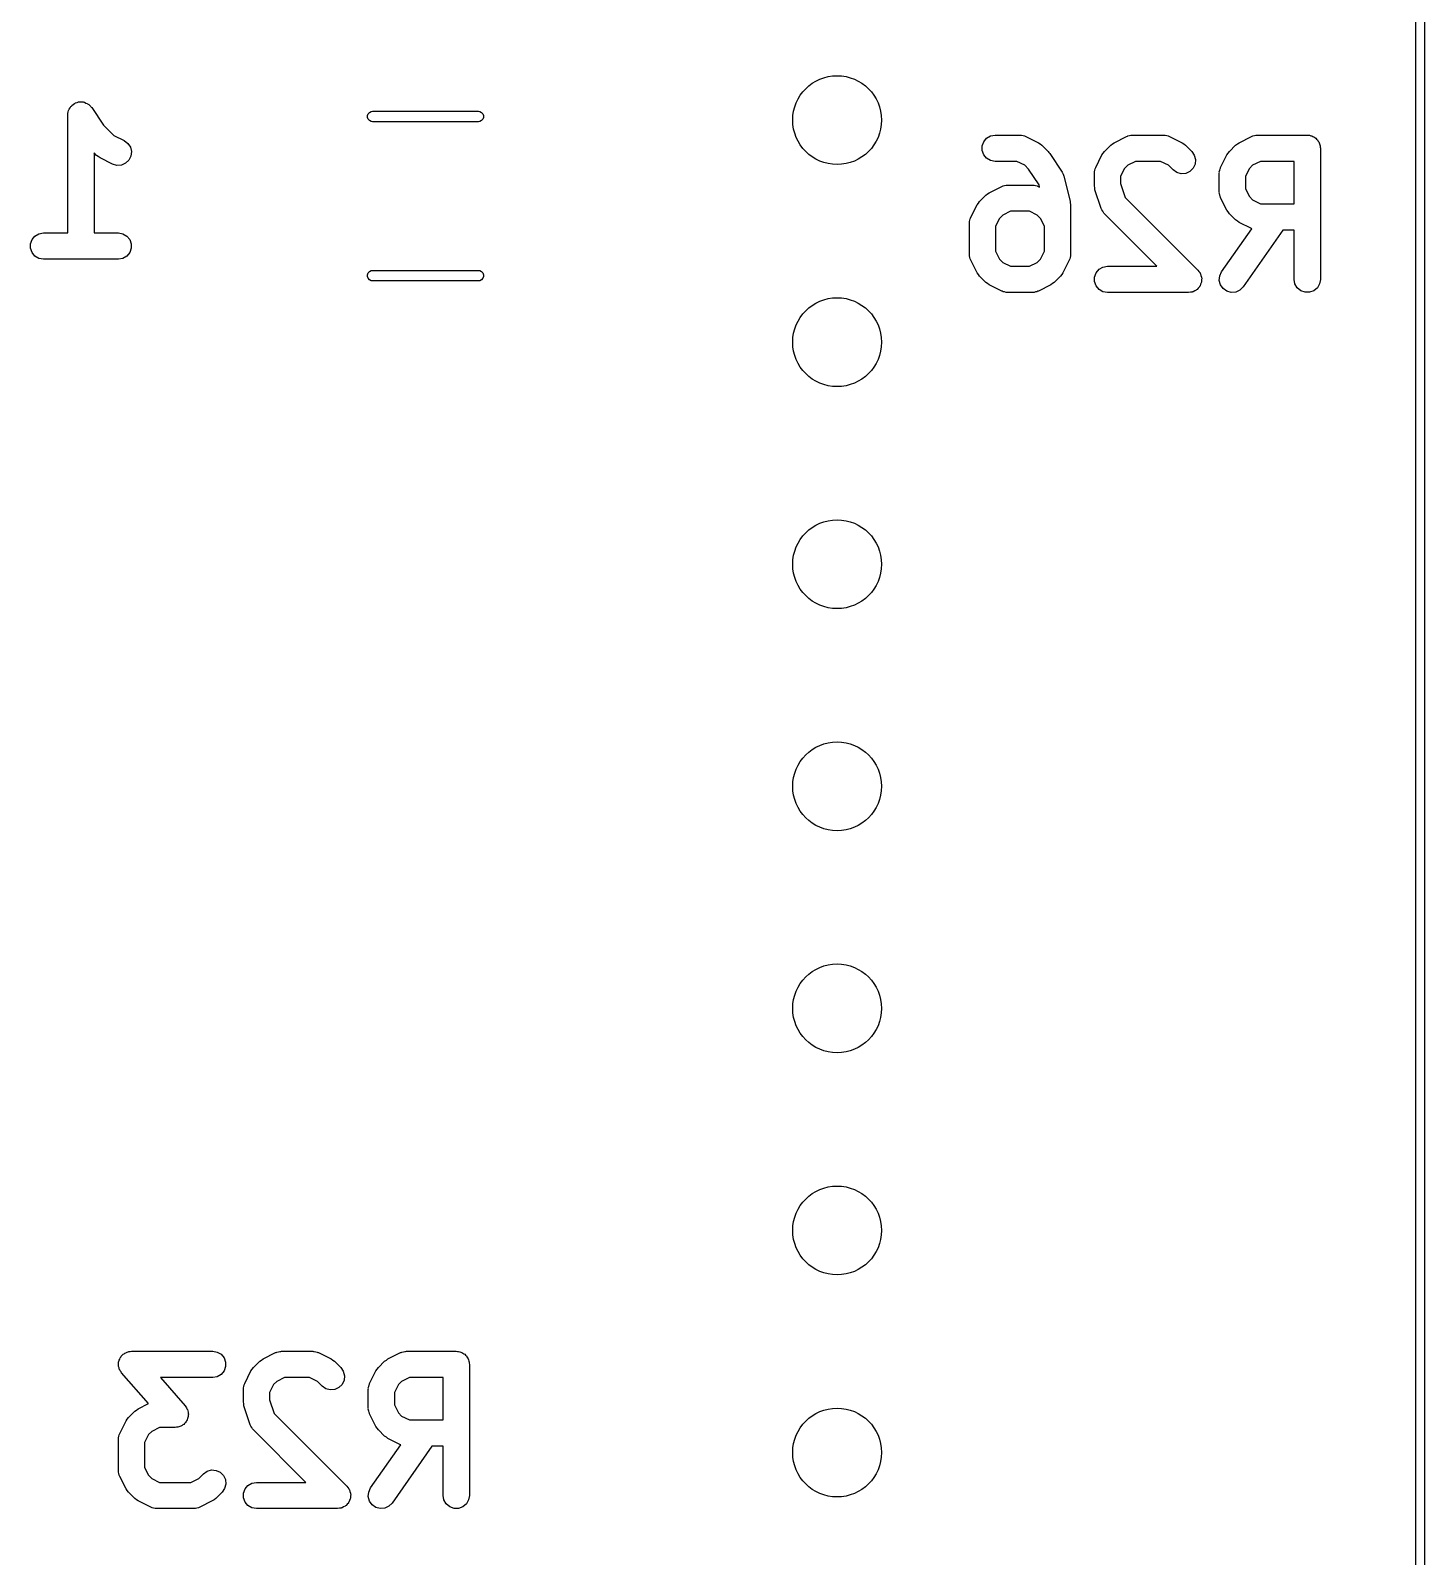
# Model space of a CAD drawing. Extents: x 81 to 161, y -172 to -32.
# Drawn here: x 145.46 to 161.4, y -100.38 to -82.92 of the extents above; entities that cross this region are included whole.
import ezdxf

# ---------------------------------------------------------------- set-up
doc = ezdxf.new("R2010")
doc.units = 0
doc.header["$MEASUREMENT"] = 0
doc.layers.add('BLACK', color=7, linetype='CONTINUOUS')

msp = doc.modelspace()

# ---------------------------------------------------------------- linework, layer by layer
at = {"layer": 'BLACK', "linetype": 'CONTINUOUS'}
for p, q in [((161.304, -170.794), (161.303, -33.2312)), ((161.403, -33.2127), (161.403, -170.813)), ((145.934, -83.7791), (145.949, -83.7692)), ((145.949, -83.7692), (145.963, -83.7577)), ((145.963, -83.7577), (145.971, -83.7548)), ((145.971, -83.7548), (145.978, -83.7502)), ((145.978, -83.7502), (145.995, -83.746)), ((145.995, -83.746), (146.012, -83.7398)), ((146.012, -83.7398), (146.02, -83.7398)), ((146.02, -83.7398), (146.028, -83.7379)), ((146.028, -83.7379), (146.046, -83.7398)), ((146.046, -83.7398), (146.064, -83.7398)), ((146.064, -83.7398), (146.072, -83.7427)), ((146.072, -83.7427), (146.08, -83.7436)), ((146.08, -83.7436), (146.096, -83.7515)), ((146.096, -83.7515), (146.113, -83.7577)), ((146.113, -83.7577), (146.119, -83.763)), ((146.119, -83.763), (146.127, -83.7667)), ((146.127, -83.7667), (146.139, -83.7796)), ((145.888, -83.8876), (145.889, -83.8794)), ((145.888, -85.2376), (145.888, -83.8876)), ((145.889, -83.8711), (145.894, -83.8539)), ((145.889, -83.8794), (145.889, -83.8711)), ((145.894, -83.8539), (145.897, -83.8363)), ((145.897, -83.8363), (145.901, -83.8291)), ((145.901, -83.8291), (145.904, -83.8211)), ((145.904, -83.8211), (145.914, -83.8067)), ((145.914, -83.8067), (145.923, -83.7912)), ((145.923, -83.7912), (145.929, -83.7858)), ((145.929, -83.7858), (145.934, -83.7791)), ((146.139, -83.7796), (146.153, -83.7912)), ((146.153, -83.7912), (146.157, -83.7984)), ((146.157, -83.7984), (146.163, -83.8044)), ((146.163, -83.8044), (146.297, -84.0063)), ((149.316, -83.8956), (149.324, -83.8757)), ((149.316, -83.9168), (149.316, -83.8956)), ((149.324, -83.9367), (149.316, -83.9168)), ((149.324, -83.8757), (149.337, -83.8595)), ((149.337, -83.9529), (149.324, -83.9367)), ((149.337, -83.8595), (149.356, -83.849)), ((149.356, -83.849), (149.371, -83.8462)), ((149.371, -83.8462), (150.586, -83.8462)), ((150.586, -83.8462), (150.601, -83.849)), ((150.601, -83.849), (150.62, -83.8595)), ((150.62, -83.8595), (150.633, -83.8757)), ((150.633, -83.9367), (150.62, -83.9529)), ((150.633, -83.8757), (150.641, -83.8956)), ((150.641, -83.9168), (150.633, -83.9367)), ((150.641, -83.8956), (150.641, -83.9168)), ((146.297, -84.0063), (146.413, -84.1214)), ((146.413, -84.1214), (146.534, -84.182)), ((149.356, -83.9635), (149.337, -83.9529)), ((149.371, -83.9662), (149.356, -83.9635)), ((150.586, -83.9662), (149.371, -83.9662)), ((150.601, -83.9635), (150.586, -83.9662)), ((150.62, -83.9529), (150.601, -83.9635)), ((156.441, -84.1276), (156.492, -84.1186)), ((156.492, -84.1186), (156.778, -84.1186)), ((156.778, -84.1186), (156.786, -84.1201)), ((156.786, -84.1201), (156.795, -84.1196)), ((156.795, -84.1196), (156.812, -84.1246)), ((156.812, -84.1246), (156.829, -84.1276)), ((158.012, -84.1276), (158.029, -84.1246)), ((158.029, -84.1246), (158.046, -84.1196)), ((158.046, -84.1196), (158.055, -84.1201)), ((158.055, -84.1201), (158.063, -84.1186)), ((158.063, -84.1186), (158.421, -84.1186)), ((158.421, -84.1186), (158.429, -84.1201)), ((158.429, -84.1201), (158.438, -84.1196)), ((158.438, -84.1196), (158.455, -84.1246)), ((158.455, -84.1246), (158.472, -84.1276)), ((159.441, -84.1276), (159.458, -84.1246)), ((159.458, -84.1246), (159.475, -84.1196)), ((159.475, -84.1196), (159.483, -84.1201)), ((159.483, -84.1201), (159.492, -84.1186)), ((159.492, -84.1186), (160.063, -84.1186)), ((160.063, -84.1186), (160.076, -84.1208)), ((160.076, -84.1208), (160.089, -84.1208)), ((160.089, -84.1208), (160.102, -84.1253)), ((160.102, -84.1253), (160.115, -84.1276)), ((146.534, -84.182), (146.575, -84.213)), ((146.575, -84.213), (146.604, -84.2565)), ((146.604, -84.2565), (146.616, -84.3072)), ((156.344, -84.2425), (156.362, -84.1936)), ((156.344, -84.2946), (156.344, -84.2425)), ((156.362, -84.3436), (156.344, -84.2946)), ((156.362, -84.1936), (156.396, -84.1537)), ((156.396, -84.1537), (156.441, -84.1276)), ((156.829, -84.1276), (156.837, -84.1319)), ((156.837, -84.1319), (156.845, -84.1344)), ((156.845, -84.1344), (156.988, -84.2058)), ((156.988, -84.2058), (157.007, -84.2201)), ((157.007, -84.2201), (157.027, -84.2339)), ((157.027, -84.2339), (157.098, -84.3054)), ((157.743, -84.3054), (157.815, -84.2339)), ((157.815, -84.2339), (157.834, -84.2201)), ((157.834, -84.2201), (157.853, -84.2058)), ((157.853, -84.2058), (157.996, -84.1344)), ((157.996, -84.1344), (158.005, -84.1319)), ((158.005, -84.1319), (158.012, -84.1276)), ((158.472, -84.1276), (158.479, -84.1319)), ((158.479, -84.1319), (158.488, -84.1344)), ((158.488, -84.1344), (158.631, -84.2058)), ((158.631, -84.2058), (158.65, -84.2201)), ((158.65, -84.2201), (158.669, -84.2339)), ((158.669, -84.2339), (158.741, -84.3054)), ((159.172, -84.3054), (159.243, -84.2339)), ((159.243, -84.2339), (159.263, -84.2202)), ((159.263, -84.2202), (159.282, -84.2058)), ((159.282, -84.2058), (159.425, -84.1344)), ((159.425, -84.1344), (159.433, -84.1319)), ((159.433, -84.1319), (159.441, -84.1276)), ((160.115, -84.1276), (160.126, -84.1342)), ((160.126, -84.1342), (160.138, -84.1387)), ((160.138, -84.1387), (160.148, -84.1471)), ((160.148, -84.1471), (160.16, -84.1537)), ((160.16, -84.1537), (160.168, -84.1637)), ((160.168, -84.1637), (160.178, -84.1722)), ((160.178, -84.1722), (160.185, -84.1835)), ((160.185, -84.1835), (160.193, -84.1936)), ((160.193, -84.1936), (160.198, -84.2059)), ((160.198, -84.2059), (160.204, -84.2173)), ((160.204, -84.2173), (160.207, -84.2302)), ((160.207, -84.2302), (160.211, -84.2425)), ((160.211, -84.2425), (160.211, -84.2556)), ((160.211, -84.2556), (160.213, -84.2686)), ((160.213, -84.2686), (160.213, -85.7686)), ((146.218, -84.3508), (146.188, -84.3211)), ((146.188, -84.3211), (146.188, -85.2376)), ((146.237, -84.3646), (146.218, -84.3508)), ((146.257, -84.3789), (146.237, -84.3646)), ((146.399, -84.4503), (146.257, -84.3789)), ((146.449, -84.4652), (146.399, -84.4503)), ((146.501, -84.462), (146.449, -84.4652)), ((146.549, -84.4413), (146.501, -84.462)), ((146.587, -84.4055), (146.549, -84.4413)), ((146.61, -84.3589), (146.587, -84.4055)), ((146.616, -84.3072), (146.61, -84.3589)), ((156.396, -84.3835), (156.362, -84.3436)), ((156.441, -84.4095), (156.396, -84.3835)), ((156.492, -84.4186), (156.441, -84.4095)), ((156.742, -84.4186), (156.492, -84.4186)), ((156.832, -84.4633), (156.742, -84.4186)), ((156.875, -84.507), (156.832, -84.4633)), ((157.098, -84.3054), (157.107, -84.3175)), ((157.107, -84.3175), (157.117, -84.3282)), ((157.117, -84.3282), (157.26, -84.5425)), ((157.644, -84.4872), (157.715, -84.3443)), ((157.715, -84.3443), (157.729, -84.325)), ((157.729, -84.325), (157.743, -84.3054)), ((158.009, -84.4633), (157.972, -84.5003)), ((158.099, -84.4186), (158.009, -84.4633)), ((158.385, -84.4186), (158.099, -84.4186)), ((158.475, -84.4633), (158.385, -84.4186)), ((158.529, -84.5175), (158.475, -84.4633)), ((158.741, -84.3054), (158.771, -84.348)), ((158.78, -84.4502), (158.758, -84.4975)), ((158.771, -84.348), (158.784, -84.3984)), ((158.784, -84.3984), (158.78, -84.4502)), ((159.072, -84.4872), (159.144, -84.3443)), ((159.144, -84.3443), (159.158, -84.3251)), ((159.158, -84.3251), (159.172, -84.3054)), ((159.438, -84.4633), (159.401, -84.5003)), ((159.527, -84.4186), (159.438, -84.4633)), ((159.913, -84.4186), (159.527, -84.4186)), ((159.913, -84.9043), (159.913, -84.4186)), ((156.996, -84.6873), (156.875, -84.507)), ((157.26, -84.5425), (157.27, -84.566)), ((157.27, -84.566), (157.28, -84.5893)), ((157.28, -84.5893), (157.352, -84.875)), ((157.628, -84.5543), (157.629, -84.5458)), ((157.628, -84.6971), (157.628, -84.5543)), ((157.629, -84.5371), (157.634, -84.5203)), ((157.629, -84.5458), (157.629, -84.5371)), ((157.634, -84.5203), (157.637, -84.503)), ((157.637, -84.503), (157.641, -84.4955)), ((157.641, -84.4955), (157.644, -84.4872)), ((157.972, -84.5003), (157.928, -84.5897)), ((157.928, -84.5897), (157.928, -84.6728)), ((158.571, -84.5474), (158.529, -84.5175)), ((158.622, -84.5609), (158.571, -84.5474)), ((158.674, -84.5563), (158.622, -84.5609)), ((158.721, -84.5343), (158.674, -84.5563)), ((158.758, -84.4975), (158.721, -84.5343)), ((159.056, -84.5543), (159.058, -84.5458)), ((159.056, -84.7686), (159.056, -84.5543)), ((159.057, -84.5371), (159.062, -84.5203)), ((159.058, -84.5458), (159.057, -84.5371)), ((159.062, -84.5203), (159.065, -84.503)), ((159.065, -84.503), (159.07, -84.4955)), ((159.07, -84.4955), (159.072, -84.4872)), ((159.401, -84.5003), (159.356, -84.5897)), ((159.356, -84.5897), (159.356, -84.7332)), ((156.315, -84.8768), (156.386, -84.8054)), ((156.386, -84.8054), (156.406, -84.7916)), ((156.406, -84.7916), (156.425, -84.7773)), ((156.425, -84.7773), (156.568, -84.7058)), ((156.568, -84.7058), (156.576, -84.7034)), ((156.576, -84.7034), (156.584, -84.699)), ((156.584, -84.699), (156.601, -84.696)), ((156.601, -84.696), (156.618, -84.691)), ((156.618, -84.691), (156.626, -84.6915)), ((156.626, -84.6915), (156.635, -84.69)), ((156.635, -84.69), (156.921, -84.69)), ((156.921, -84.69), (156.929, -84.6915)), ((156.929, -84.6915), (156.938, -84.691)), ((156.938, -84.691), (156.955, -84.696)), ((156.955, -84.696), (156.972, -84.699)), ((156.972, -84.699), (156.979, -84.7034)), ((156.979, -84.7034), (156.988, -84.7058)), ((156.988, -84.7058), (157.002, -84.713)), ((157.002, -84.713), (156.996, -84.6873)), ((157.632, -84.7208), (157.628, -84.6971)), ((157.635, -84.7446), (157.632, -84.7208)), ((157.707, -84.9589), (157.635, -84.7446)), ((157.928, -84.6728), (157.98, -84.8304)), ((159.058, -84.7771), (159.056, -84.7686)), ((159.057, -84.7857), (159.058, -84.7771)), ((159.062, -84.8026), (159.057, -84.7857)), ((159.065, -84.8199), (159.062, -84.8026)), ((159.07, -84.8274), (159.065, -84.8199)), ((159.356, -84.7332), (159.401, -84.8226)), ((159.401, -84.8226), (159.438, -84.8596)), ((156.215, -85.0586), (156.286, -84.9158)), ((156.286, -84.9158), (156.301, -84.8965)), ((156.301, -84.8965), (156.315, -84.8768)), ((156.67, -84.99), (156.581, -85.0347)), ((156.885, -84.99), (156.67, -84.99)), ((156.975, -85.0347), (156.885, -84.99)), ((157.352, -84.875), (157.353, -84.8934)), ((157.353, -84.8934), (157.356, -84.9114)), ((157.356, -84.9114), (157.356, -85.4829)), ((157.711, -84.9665), (157.707, -84.9589)), ((157.713, -84.9748), (157.711, -84.9665)), ((157.723, -84.9892), (157.713, -84.9748)), ((157.732, -85.0047), (157.723, -84.9892)), ((157.98, -84.8304), (158.812, -85.6625)), ((159.072, -84.8357), (159.07, -84.8274)), ((159.144, -84.9785), (159.072, -84.8357)), ((159.158, -84.9978), (159.144, -84.9785)), ((159.172, -85.0175), (159.158, -84.9978)), ((159.438, -84.8596), (159.527, -84.9043)), ((159.527, -84.9043), (159.913, -84.9043)), ((156.199, -85.1257), (156.201, -85.1172)), ((156.199, -85.4829), (156.199, -85.1257)), ((156.2, -85.1086), (156.205, -85.0917)), ((156.201, -85.1172), (156.2, -85.1086)), ((156.205, -85.0917), (156.208, -85.0744)), ((156.208, -85.0744), (156.213, -85.0669)), ((156.213, -85.0669), (156.215, -85.0586)), ((156.544, -85.0717), (156.499, -85.1611)), ((156.499, -85.1611), (156.499, -85.4474)), ((156.581, -85.0347), (156.544, -85.0717)), ((157.012, -85.0717), (156.975, -85.0347)), ((157.056, -85.1611), (157.012, -85.0717)), ((157.056, -85.4474), (157.056, -85.1611)), ((157.738, -85.0104), (157.732, -85.0047)), ((157.743, -85.0175), (157.738, -85.0104)), ((158.344, -85.6186), (157.743, -85.0175)), ((159.243, -85.0889), (159.172, -85.0175)), ((159.263, -85.1027), (159.243, -85.0889)), ((159.282, -85.117), (159.263, -85.1027)), ((159.425, -85.1885), (159.282, -85.117)), ((145.462, -85.3615), (145.48, -85.3126)), ((145.48, -85.3126), (145.513, -85.2727)), ((145.513, -85.2727), (145.558, -85.2466)), ((145.558, -85.2466), (145.609, -85.2376)), ((145.609, -85.2376), (145.888, -85.2376)), ((146.188, -85.2376), (146.467, -85.2376)), ((146.467, -85.2376), (146.518, -85.2466)), ((146.518, -85.2466), (146.563, -85.2727)), ((146.563, -85.2727), (146.596, -85.3126)), ((146.596, -85.3126), (146.614, -85.3615)), ((159.083, -85.6826), (159.429, -85.1895)), ((159.784, -85.2043), (159.329, -85.8546)), ((159.429, -85.1895), (159.425, -85.1885)), ((159.913, -85.2043), (159.784, -85.2043)), ((159.913, -85.7686), (159.913, -85.2043)), ((145.462, -85.4136), (145.462, -85.3615)), ((145.48, -85.4626), (145.462, -85.4136)), ((145.513, -85.5025), (145.48, -85.4626)), ((145.558, -85.5285), (145.513, -85.5025)), ((146.563, -85.5025), (146.518, -85.5285)), ((146.596, -85.4626), (146.563, -85.5025)), ((146.614, -85.4136), (146.596, -85.4626)), ((146.614, -85.3615), (146.614, -85.4136)), ((156.201, -85.4914), (156.199, -85.4829)), ((156.2, -85.5), (156.201, -85.4914)), ((156.205, -85.5168), (156.2, -85.5)), ((156.208, -85.5342), (156.205, -85.5168)), ((156.499, -85.4474), (156.544, -85.5369)), ((157.012, -85.5369), (157.056, -85.4474)), ((157.35, -85.5169), (157.347, -85.5342)), ((157.355, -85.5), (157.35, -85.5169)), ((157.356, -85.4829), (157.355, -85.4914)), ((157.355, -85.4914), (157.355, -85.5)), ((145.609, -85.5376), (145.558, -85.5285)), ((146.467, -85.5376), (145.609, -85.5376)), ((146.518, -85.5285), (146.467, -85.5376)), ((149.316, -85.7156), (149.324, -85.6957)), ((149.324, -85.6957), (149.337, -85.6795)), ((149.337, -85.6795), (149.356, -85.669)), ((149.356, -85.669), (149.371, -85.6662)), ((149.371, -85.6662), (150.586, -85.6662)), ((150.586, -85.6662), (150.601, -85.669)), ((150.601, -85.669), (150.62, -85.6795)), ((150.62, -85.6795), (150.633, -85.6957)), ((150.633, -85.6957), (150.641, -85.7156)), ((156.213, -85.5417), (156.208, -85.5342)), ((156.215, -85.5499), (156.213, -85.5417)), ((156.286, -85.6928), (156.215, -85.5499)), ((156.301, -85.7121), (156.286, -85.6928)), ((156.544, -85.5369), (156.581, -85.5739)), ((156.581, -85.5739), (156.67, -85.6186)), ((156.67, -85.6186), (156.885, -85.6186)), ((156.885, -85.6186), (156.975, -85.5739)), ((156.975, -85.5739), (157.012, -85.5369)), ((157.269, -85.6928), (157.255, -85.7121)), ((157.34, -85.5499), (157.269, -85.6928)), ((157.343, -85.5417), (157.34, -85.5499)), ((157.347, -85.5342), (157.343, -85.5417)), ((157.63, -85.7425), (157.648, -85.6936)), ((157.648, -85.6936), (157.681, -85.6537)), ((157.681, -85.6537), (157.726, -85.6276)), ((157.726, -85.6276), (157.778, -85.6186)), ((157.778, -85.6186), (158.344, -85.6186)), ((158.812, -85.6625), (158.824, -85.6786)), ((158.824, -85.6786), (158.836, -85.6936)), ((158.836, -85.6936), (158.838, -85.6998)), ((159.061, -85.7298), (159.083, -85.6826)), ((149.316, -85.7368), (149.316, -85.7156)), ((149.324, -85.7567), (149.316, -85.7368)), ((149.337, -85.7729), (149.324, -85.7567)), ((149.356, -85.7835), (149.337, -85.7729)), ((149.371, -85.7862), (149.356, -85.7835)), ((150.586, -85.7862), (149.371, -85.7862)), ((150.601, -85.7835), (150.586, -85.7862)), ((150.62, -85.7729), (150.601, -85.7835)), ((150.633, -85.7567), (150.62, -85.7729)), ((150.641, -85.7368), (150.633, -85.7567)), ((150.641, -85.7156), (150.641, -85.7368)), ((156.315, -85.7318), (156.301, -85.7121)), ((156.386, -85.8032), (156.315, -85.7318)), ((156.406, -85.817), (156.386, -85.8032)), ((156.425, -85.8313), (156.406, -85.817)), ((156.568, -85.9027), (156.425, -85.8313)), ((157.131, -85.8313), (156.988, -85.9027)), ((157.15, -85.817), (157.131, -85.8313)), ((157.169, -85.8032), (157.15, -85.817)), ((157.241, -85.7318), (157.169, -85.8032)), ((157.255, -85.7121), (157.241, -85.7318)), ((157.63, -85.7946), (157.63, -85.7425)), ((157.648, -85.8436), (157.63, -85.7946)), ((157.681, -85.8835), (157.648, -85.8436)), ((158.815, -85.8685), (158.803, -85.8835)), ((158.829, -85.8546), (158.815, -85.8685)), ((158.832, -85.8486), (158.829, -85.8546)), ((158.836, -85.8436), (158.832, -85.8486)), ((158.843, -85.8252), (158.836, -85.8436)), ((158.838, -85.6998), (158.842, -85.7052)), ((158.842, -85.7052), (158.847, -85.7241)), ((158.851, -85.8074), (158.843, -85.8252)), ((158.847, -85.7241), (158.854, -85.7425)), ((158.852, -85.8008), (158.851, -85.8074)), ((158.854, -85.7946), (158.852, -85.8008)), ((158.854, -85.7425), (158.854, -85.7491)), ((158.854, -85.7491), (158.856, -85.7555)), ((158.856, -85.7555), (158.854, -85.775)), ((158.854, -85.775), (158.854, -85.7946)), ((159.057, -85.7817), (159.061, -85.7298)), ((159.07, -85.832), (159.057, -85.7817)), ((159.1, -85.8747), (159.07, -85.832)), ((159.329, -85.8546), (159.292, -85.8914)), ((159.922, -85.8199), (159.913, -85.7686)), ((159.949, -85.865), (159.922, -85.8199)), ((159.988, -85.8985), (159.949, -85.865)), ((160.178, -85.865), (160.138, -85.8985)), ((160.204, -85.8199), (160.178, -85.865)), ((160.213, -85.7686), (160.204, -85.8199)), ((156.576, -85.9052), (156.568, -85.9027)), ((156.584, -85.9095), (156.576, -85.9052)), ((156.601, -85.9126), (156.584, -85.9095)), ((156.618, -85.9176), (156.601, -85.9126)), ((156.626, -85.9171), (156.618, -85.9176)), ((156.635, -85.9186), (156.626, -85.9171)), ((156.921, -85.9186), (156.635, -85.9186)), ((156.929, -85.9171), (156.921, -85.9186)), ((156.938, -85.9176), (156.929, -85.9171)), ((156.955, -85.9126), (156.938, -85.9176)), ((156.972, -85.9095), (156.955, -85.9126)), ((156.979, -85.9052), (156.972, -85.9095)), ((156.988, -85.9027), (156.979, -85.9052)), ((157.726, -85.9095), (157.681, -85.8835)), ((157.778, -85.9186), (157.726, -85.9095)), ((158.706, -85.9186), (157.778, -85.9186)), ((158.726, -85.9152), (158.706, -85.9186)), ((158.745, -85.9135), (158.726, -85.9152)), ((158.751, -85.9107), (158.745, -85.9135)), ((158.758, -85.9095), (158.751, -85.9107)), ((158.775, -85.8997), (158.758, -85.9095)), ((158.792, -85.8914), (158.775, -85.8997)), ((158.797, -85.8868), (158.792, -85.8914)), ((158.803, -85.8835), (158.797, -85.8868)), ((159.143, -85.9045), (159.1, -85.8747)), ((159.193, -85.918), (159.143, -85.9045)), ((159.245, -85.9135), (159.193, -85.918)), ((159.292, -85.8914), (159.245, -85.9135)), ((160.037, -85.9163), (159.988, -85.8985)), ((160.089, -85.9163), (160.037, -85.9163)), ((160.138, -85.8985), (160.089, -85.9163)), ((146.495, -98.0947), (146.5, -98.0846)), ((146.5, -98.0846), (146.511, -98.0749)), ((146.511, -98.0749), (146.521, -98.0637)), ((146.521, -98.0637), (146.531, -98.0579)), ((146.531, -98.0579), (146.539, -98.0502)), ((146.539, -98.0502), (146.553, -98.0449)), ((146.553, -98.0449), (146.566, -98.0376)), ((146.566, -98.0376), (146.577, -98.0356)), ((146.577, -98.0356), (146.588, -98.0314)), ((146.588, -98.0314), (146.603, -98.0311)), ((146.603, -98.0311), (146.617, -98.0286)), ((146.617, -98.0286), (147.546, -98.0286)), ((147.546, -98.0286), (147.597, -98.0376)), ((147.597, -98.0376), (147.642, -98.0637)), ((147.642, -98.0637), (147.676, -98.1036)), ((148.121, -98.1158), (148.264, -98.0444)), ((148.264, -98.0444), (148.273, -98.0419)), ((148.273, -98.0419), (148.28, -98.0376)), ((148.28, -98.0376), (148.297, -98.0346)), ((148.297, -98.0346), (148.314, -98.0296)), ((148.314, -98.0296), (148.323, -98.0301)), ((148.323, -98.0301), (148.331, -98.0286)), ((148.331, -98.0286), (148.689, -98.0286)), ((148.689, -98.0286), (148.697, -98.0301)), ((148.697, -98.0301), (148.706, -98.0296)), ((148.706, -98.0296), (148.723, -98.0346)), ((148.723, -98.0346), (148.74, -98.0376)), ((148.74, -98.0376), (148.747, -98.0419)), ((148.747, -98.0419), (148.756, -98.0444)), ((148.756, -98.0444), (148.899, -98.1158)), ((149.55, -98.1158), (149.693, -98.0444)), ((149.693, -98.0444), (149.701, -98.0419)), ((149.701, -98.0419), (149.709, -98.0376)), ((149.709, -98.0376), (149.726, -98.0346)), ((149.726, -98.0346), (149.743, -98.0296)), ((149.743, -98.0296), (149.751, -98.0301)), ((149.751, -98.0301), (149.76, -98.0286)), ((149.76, -98.0286), (150.331, -98.0286)), ((150.331, -98.0286), (150.344, -98.0309)), ((150.344, -98.0309), (150.357, -98.0309)), ((150.357, -98.0309), (150.37, -98.0353)), ((150.37, -98.0353), (150.383, -98.0376)), ((150.383, -98.0376), (150.394, -98.0442)), ((150.394, -98.0442), (150.406, -98.0487)), ((150.406, -98.0487), (150.416, -98.0571)), ((150.416, -98.0571), (150.428, -98.0637)), ((150.428, -98.0637), (150.436, -98.0737)), ((150.436, -98.0737), (150.446, -98.0822)), ((150.446, -98.0822), (150.453, -98.0935)), ((146.467, -98.1817), (146.469, -98.1672)), ((146.469, -98.193), (146.467, -98.1817)), ((146.469, -98.1525), (146.473, -98.1416)), ((146.469, -98.1672), (146.469, -98.1525)), ((146.469, -98.2046), (146.469, -98.193)), ((146.474, -98.2184), (146.469, -98.2046)), ((146.473, -98.1416), (146.475, -98.1302)), ((146.477, -98.2328), (146.474, -98.2184)), ((146.475, -98.1302), (146.482, -98.1173)), ((146.483, -98.2427), (146.477, -98.2328)), ((146.482, -98.1173), (146.487, -98.1036)), ((146.487, -98.2536), (146.483, -98.2427)), ((146.487, -98.1036), (146.495, -98.0947)), ((146.497, -98.2648), (146.487, -98.2536)), ((147.676, -98.2536), (147.642, -98.2935)), ((147.676, -98.1036), (147.693, -98.1525)), ((147.693, -98.2046), (147.676, -98.2536)), ((147.693, -98.1525), (147.693, -98.2046)), ((147.912, -98.3972), (147.983, -98.2543)), ((147.983, -98.2543), (147.997, -98.235)), ((147.997, -98.235), (148.011, -98.2154)), ((148.011, -98.2154), (148.083, -98.1439)), ((148.083, -98.1439), (148.102, -98.1301)), ((148.102, -98.1301), (148.121, -98.1158)), ((148.899, -98.1158), (148.918, -98.1301)), ((148.918, -98.1301), (148.937, -98.1439)), ((148.937, -98.1439), (149.009, -98.2154)), ((149.009, -98.2154), (149.039, -98.258)), ((149.039, -98.258), (149.052, -98.3084)), ((149.34, -98.3972), (149.412, -98.2543)), ((149.412, -98.2543), (149.426, -98.2351)), ((149.426, -98.2351), (149.44, -98.2154)), ((149.44, -98.2154), (149.511, -98.1439)), ((149.511, -98.1439), (149.531, -98.1302)), ((149.531, -98.1302), (149.55, -98.1158)), ((150.453, -98.0935), (150.461, -98.1036)), ((150.461, -98.1036), (150.466, -98.1159)), ((150.466, -98.1159), (150.472, -98.1273)), ((150.472, -98.1273), (150.475, -98.1402)), ((150.475, -98.1402), (150.479, -98.1525)), ((150.479, -98.1525), (150.479, -98.1656)), ((150.479, -98.1656), (150.481, -98.1786)), ((150.481, -98.1786), (150.481, -99.6786)), ((146.504, -98.2773), (146.497, -98.2648)), ((146.811, -98.6281), (146.504, -98.2773)), ((147.546, -98.3286), (146.948, -98.3286)), ((146.948, -98.3286), (147.23, -98.6512)), ((147.597, -98.3195), (147.546, -98.3286)), ((147.642, -98.2935), (147.597, -98.3195)), ((147.897, -98.4471), (147.902, -98.4303)), ((147.902, -98.4303), (147.905, -98.413)), ((147.905, -98.413), (147.909, -98.4055)), ((147.909, -98.4055), (147.912, -98.3972)), ((148.24, -98.4103), (148.196, -98.4997)), ((148.277, -98.3733), (148.24, -98.4103)), ((148.367, -98.3286), (148.277, -98.3733)), ((148.653, -98.3286), (148.367, -98.3286)), ((148.743, -98.3733), (148.653, -98.3286)), ((148.797, -98.4275), (148.743, -98.3733)), ((148.839, -98.4574), (148.797, -98.4275)), ((149.026, -98.4075), (148.989, -98.4443)), ((149.048, -98.3602), (149.026, -98.4075)), ((149.052, -98.3084), (149.048, -98.3602)), ((149.325, -98.4471), (149.33, -98.4303)), ((149.33, -98.4303), (149.333, -98.413)), ((149.333, -98.413), (149.338, -98.4055)), ((149.338, -98.4055), (149.34, -98.3972)), ((149.669, -98.4103), (149.624, -98.4997)), ((149.706, -98.3733), (149.669, -98.4103)), ((149.795, -98.3286), (149.706, -98.3733)), ((150.181, -98.3286), (149.795, -98.3286)), ((150.181, -98.8143), (150.181, -98.3286)), ((147.896, -98.4643), (147.897, -98.4558)), ((147.896, -98.6071), (147.896, -98.4643)), ((147.9, -98.6308), (147.896, -98.6071)), ((147.897, -98.4558), (147.897, -98.4471)), ((148.196, -98.4997), (148.196, -98.5828)), ((148.196, -98.5828), (148.248, -98.7404)), ((148.89, -98.4709), (148.839, -98.4574)), ((148.942, -98.4663), (148.89, -98.4709)), ((148.989, -98.4443), (148.942, -98.4663)), ((149.324, -98.4643), (149.326, -98.4558)), ((149.324, -98.6786), (149.324, -98.4643)), ((149.326, -98.4558), (149.325, -98.4471)), ((149.624, -98.4997), (149.624, -98.6432)), ((146.569, -98.8065), (146.583, -98.7868)), ((146.583, -98.7868), (146.654, -98.7154)), ((146.654, -98.7154), (146.674, -98.7016)), ((146.674, -98.7016), (146.693, -98.6873)), ((146.693, -98.6873), (146.811, -98.6281)), ((147.23, -98.6512), (147.238, -98.6638)), ((147.238, -98.6638), (147.247, -98.675)), ((147.247, -98.675), (147.251, -98.6859)), ((147.251, -98.6859), (147.257, -98.6958)), ((147.257, -98.6958), (147.26, -98.7102)), ((147.261, -98.7869), (147.259, -98.7984)), ((147.26, -98.7102), (147.265, -98.724)), ((147.265, -98.776), (147.261, -98.7869)), ((147.265, -98.724), (147.265, -98.7355)), ((147.265, -98.7355), (147.267, -98.7469)), ((147.267, -98.7469), (147.265, -98.7614)), ((147.265, -98.7614), (147.265, -98.776)), ((147.903, -98.6546), (147.9, -98.6308)), ((147.975, -98.8689), (147.903, -98.6546)), ((148.248, -98.7404), (149.08, -99.5725)), ((149.326, -98.6871), (149.324, -98.6786)), ((149.325, -98.6957), (149.326, -98.6871)), ((149.33, -98.7126), (149.325, -98.6957)), ((149.333, -98.7299), (149.33, -98.7126)), ((149.338, -98.7374), (149.333, -98.7299)), ((149.34, -98.7457), (149.338, -98.7374)), ((149.412, -98.8885), (149.34, -98.7457)), ((149.624, -98.6432), (149.669, -98.7326)), ((149.669, -98.7326), (149.706, -98.7696)), ((149.706, -98.7696), (149.795, -98.8143)), ((146.483, -98.9686), (146.554, -98.8258)), ((146.554, -98.8258), (146.569, -98.8065)), ((146.849, -98.9447), (146.812, -98.9817)), ((146.938, -98.9), (146.849, -98.9447)), ((147.117, -98.9), (146.938, -98.9)), ((147.132, -98.8975), (147.117, -98.9)), ((147.146, -98.8971), (147.132, -98.8975)), ((147.157, -98.893), (147.146, -98.8971)), ((147.168, -98.891), (147.157, -98.893)), ((147.181, -98.8836), (147.168, -98.891)), ((147.195, -98.8783), (147.181, -98.8836)), ((147.204, -98.8707), (147.195, -98.8783)), ((147.214, -98.8649), (147.204, -98.8707)), ((147.223, -98.8537), (147.214, -98.8649)), ((147.234, -98.844), (147.223, -98.8537)), ((147.24, -98.8339), (147.234, -98.844)), ((147.247, -98.825), (147.24, -98.8339)), ((147.252, -98.8112), (147.247, -98.825)), ((147.259, -98.7984), (147.252, -98.8112)), ((147.979, -98.8765), (147.975, -98.8689)), ((147.981, -98.8848), (147.979, -98.8765)), ((147.991, -98.8992), (147.981, -98.8848)), ((148, -98.9147), (147.991, -98.8992)), ((148.006, -98.9204), (148, -98.9147)), ((148.011, -98.9275), (148.006, -98.9204)), ((148.612, -99.5286), (148.011, -98.9275)), ((149.426, -98.9078), (149.412, -98.8885)), ((149.44, -98.9275), (149.426, -98.9078)), ((149.511, -98.9989), (149.44, -98.9275)), ((149.795, -98.8143), (150.181, -98.8143)), ((146.467, -99.0357), (146.469, -99.0272)), ((146.467, -99.3929), (146.467, -99.0357)), ((146.468, -99.0186), (146.473, -99.0017)), ((146.469, -99.0272), (146.468, -99.0186)), ((146.473, -99.0017), (146.476, -98.9844)), ((146.476, -98.9844), (146.481, -98.9769)), ((146.481, -98.9769), (146.483, -98.9686)), ((146.812, -98.9817), (146.767, -99.0711)), ((146.767, -99.0711), (146.767, -99.3574)), ((149.351, -99.5926), (149.697, -99.0995)), ((149.531, -99.0127), (149.511, -98.9989)), ((149.55, -99.027), (149.531, -99.0127)), ((149.693, -99.0984), (149.55, -99.027)), ((150.052, -99.1143), (149.597, -99.7646)), ((149.697, -99.0995), (149.693, -99.0984)), ((150.181, -99.1143), (150.052, -99.1143)), ((150.181, -99.6786), (150.181, -99.1143)), ((146.469, -99.4014), (146.467, -99.3929)), ((146.468, -99.41), (146.469, -99.4014)), ((146.473, -99.4269), (146.468, -99.41)), ((146.476, -99.4442), (146.473, -99.4269)), ((146.481, -99.4517), (146.476, -99.4442)), ((146.483, -99.4599), (146.481, -99.4517)), ((146.554, -99.6028), (146.483, -99.4599)), ((146.767, -99.3574), (146.812, -99.4469)), ((146.812, -99.4469), (146.849, -99.4839)), ((146.849, -99.4839), (146.938, -99.5286)), ((147.296, -99.5286), (147.385, -99.4839)), ((147.385, -99.4839), (147.44, -99.4296)), ((147.44, -99.4296), (147.482, -99.3998)), ((147.482, -99.3998), (147.533, -99.3863)), ((147.533, -99.3863), (147.585, -99.3908)), ((147.585, -99.3908), (147.632, -99.4128)), ((147.632, -99.4128), (147.669, -99.4497)), ((147.669, -99.4497), (147.691, -99.4969)), ((146.569, -99.6221), (146.554, -99.6028)), ((146.583, -99.6418), (146.569, -99.6221)), ((146.654, -99.7132), (146.583, -99.6418)), ((146.938, -99.5286), (147.296, -99.5286)), ((147.652, -99.6418), (147.58, -99.7132)), ((147.682, -99.5991), (147.652, -99.6418)), ((147.695, -99.5488), (147.682, -99.5991)), ((147.691, -99.4969), (147.695, -99.5488)), ((147.898, -99.6525), (147.916, -99.6036)), ((147.898, -99.7046), (147.898, -99.6525)), ((147.916, -99.6036), (147.949, -99.5637)), ((147.949, -99.5637), (147.994, -99.5376)), ((147.994, -99.5376), (148.046, -99.5286)), ((148.046, -99.5286), (148.612, -99.5286)), ((149.08, -99.5725), (149.092, -99.5886)), ((149.092, -99.5886), (149.104, -99.6036)), ((149.104, -99.6036), (149.106, -99.6098)), ((149.106, -99.6098), (149.11, -99.6152)), ((149.11, -99.6152), (149.115, -99.6341)), ((149.115, -99.6341), (149.122, -99.6525)), ((149.122, -99.6525), (149.122, -99.6591)), ((149.122, -99.6591), (149.124, -99.6655)), ((149.325, -99.6917), (149.329, -99.6398)), ((149.329, -99.6398), (149.351, -99.5926)), ((146.674, -99.727), (146.654, -99.7132)), ((146.693, -99.7413), (146.674, -99.727)), ((146.836, -99.8127), (146.693, -99.7413)), ((146.844, -99.8152), (146.836, -99.8127)), ((146.852, -99.8195), (146.844, -99.8152)), ((146.869, -99.8226), (146.852, -99.8195)), ((146.886, -99.8276), (146.869, -99.8226)), ((146.894, -99.8271), (146.886, -99.8276)), ((146.903, -99.8286), (146.894, -99.8271)), ((147.331, -99.8286), (146.903, -99.8286)), ((147.34, -99.8271), (147.331, -99.8286)), ((147.349, -99.8276), (147.34, -99.8271)), ((147.365, -99.8226), (147.349, -99.8276)), ((147.383, -99.8195), (147.365, -99.8226)), ((147.39, -99.8152), (147.383, -99.8195)), ((147.399, -99.8127), (147.39, -99.8152)), ((147.541, -99.7413), (147.399, -99.8127)), ((147.561, -99.727), (147.541, -99.7413)), ((147.58, -99.7132), (147.561, -99.727)), ((147.916, -99.7536), (147.898, -99.7046)), ((147.949, -99.7935), (147.916, -99.7536)), ((147.994, -99.8195), (147.949, -99.7935)), ((148.046, -99.8286), (147.994, -99.8195)), ((148.974, -99.8286), (148.046, -99.8286)), ((148.994, -99.8252), (148.974, -99.8286)), ((149.013, -99.8235), (148.994, -99.8252)), ((149.019, -99.8207), (149.013, -99.8235)), ((149.026, -99.8195), (149.019, -99.8207)), ((149.043, -99.8097), (149.026, -99.8195)), ((149.06, -99.8014), (149.043, -99.8097)), ((149.065, -99.7968), (149.06, -99.8014)), ((149.071, -99.7935), (149.065, -99.7968)), ((149.083, -99.7785), (149.071, -99.7935)), ((149.097, -99.7646), (149.083, -99.7785)), ((149.1, -99.7586), (149.097, -99.7646)), ((149.104, -99.7536), (149.1, -99.7586)), ((149.111, -99.7352), (149.104, -99.7536)), ((149.119, -99.7174), (149.111, -99.7352)), ((149.12, -99.7108), (149.119, -99.7174)), ((149.122, -99.7046), (149.12, -99.7108)), ((149.124, -99.6655), (149.122, -99.685)), ((149.122, -99.685), (149.122, -99.7046)), ((149.338, -99.742), (149.325, -99.6917)), ((149.368, -99.7847), (149.338, -99.742)), ((149.411, -99.8145), (149.368, -99.7847)), ((149.461, -99.828), (149.411, -99.8145)), ((149.513, -99.8235), (149.461, -99.828)), ((149.56, -99.8014), (149.513, -99.8235)), ((149.597, -99.7646), (149.56, -99.8014)), ((150.19, -99.7299), (150.181, -99.6786)), ((150.217, -99.775), (150.19, -99.7299)), ((150.256, -99.8085), (150.217, -99.775)), ((150.305, -99.8263), (150.256, -99.8085)), ((150.357, -99.8263), (150.305, -99.8263)), ((150.406, -99.8085), (150.357, -99.8263)), ((150.446, -99.775), (150.406, -99.8085)), ((150.472, -99.7299), (150.446, -99.775)), ((150.481, -99.6786), (150.472, -99.7299))]:
    msp.add_line(p, q, dxfattribs=at)
at = {"layer": 'BLACK'}
for centre in [(154.686, -83.947), (154.686, -83.947), (154.686, -86.487), (154.686, -86.487), (154.686, -89.027), (154.686, -89.027), (154.686, -91.567), (154.686, -91.567), (154.686, -94.107), (154.686, -94.107), (154.686, -96.647), (154.686, -96.647), (154.686, -99.187), (154.686, -99.187)]:
    msp.add_circle(centre, 0.508, dxfattribs=at)

doc.saveas('drawing.dxf')
